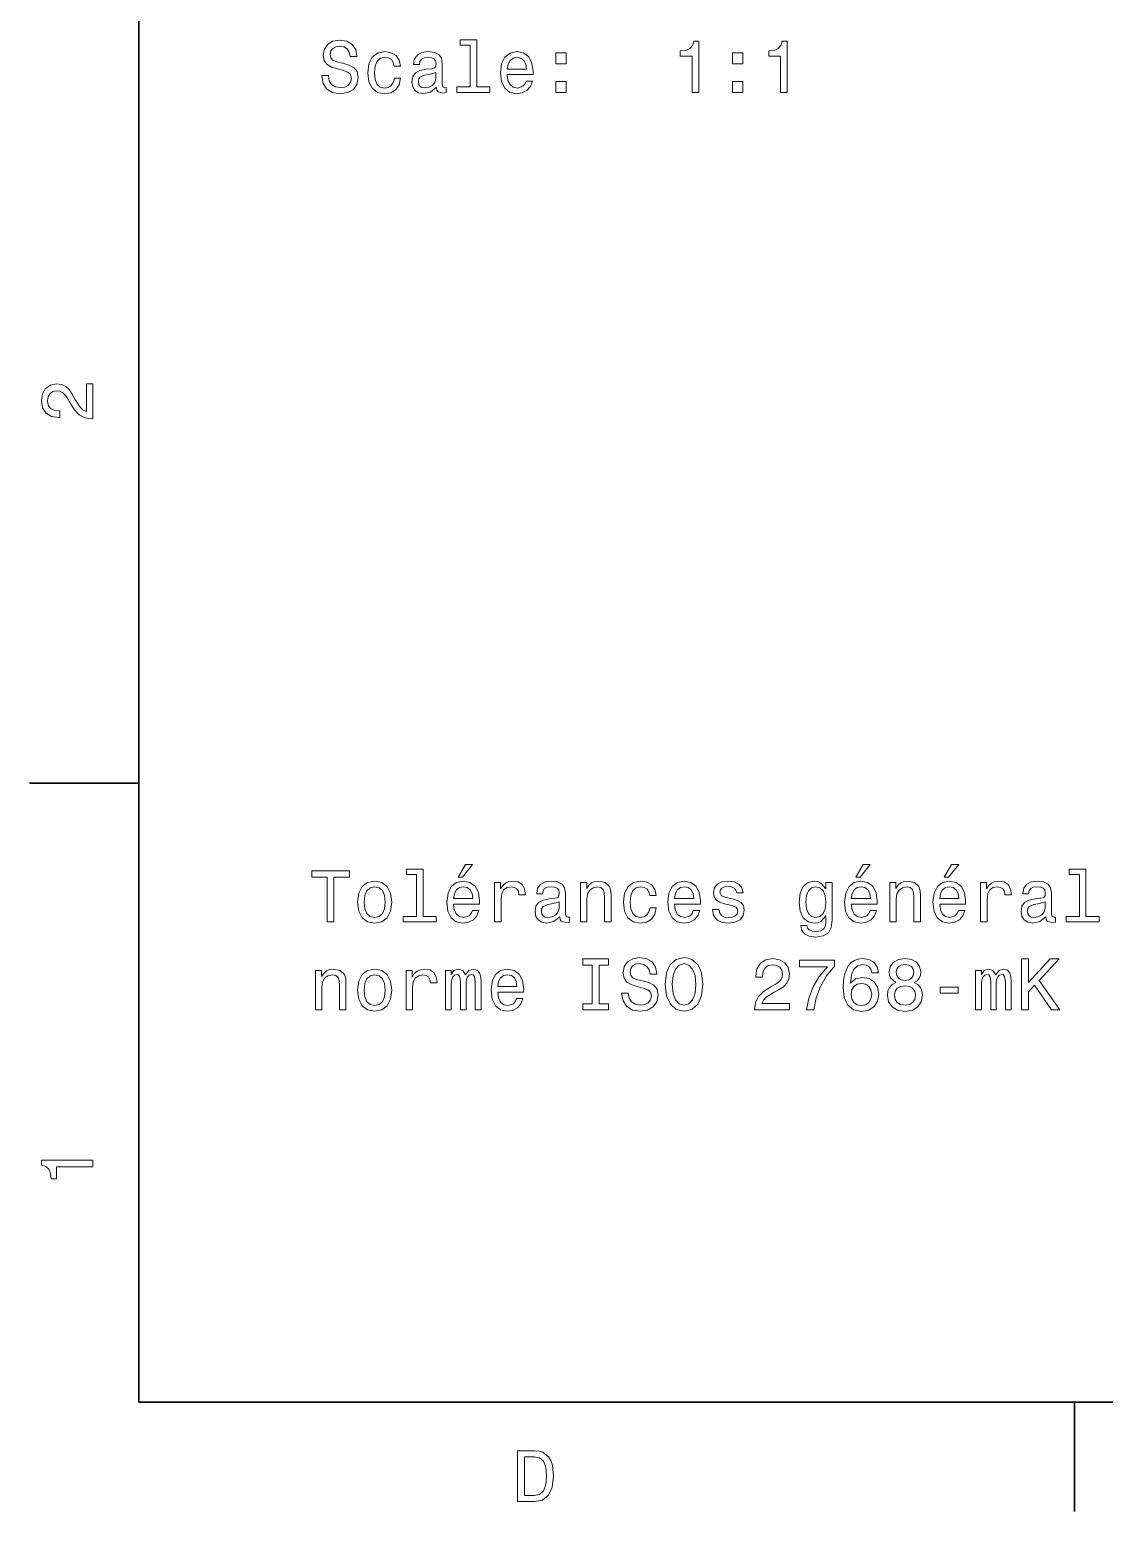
# Model space of a CAD drawing. Extents: x 0 to 297, y 0 to 210.
# Drawn here: x 2.5 to 76.3, y 2.5 to 104.2 of the extents above; entities that cross this region are included whole.
import ezdxf

# ---------------------------------------------------------------- set-up
doc = ezdxf.new("R2010")
doc.units = 0

msp = doc.modelspace()

# ---------------------------------------------------------------- linework, layer by layer
at = {"color": 7, "lineweight": 35}
for p, q in [((10, 200), (10, 10)), ((10, 10), (287, 10))]:
    msp.add_line(p, q, dxfattribs=at)
at = {"color": 7, "lineweight": 35, "ltscale": 0.1875}
for p, q in [((10, 52.5), (2.5, 52.5)), ((74.300003, 10), (74.300003, 2.5))]:
    msp.add_line(p, q, dxfattribs=at)
at = {"color": 7, "lineweight": 13}
for points in [[(23.028692, 101.087517), (22.569757, 101.087517), (22.670622, 100.552933), (22.922785, 100.159561), (23.311113, 99.922531), (23.835608, 99.8368), (24.355061, 99.917488), (24.743389, 100.139389), (24.990507, 100.487373), (25.081285, 100.946304), (25.005638, 101.359848), (24.793821, 101.627144), (24.450882, 101.803658), (23.991949, 101.934776), (23.598577, 102.030602), (23.341372, 102.141548), (23.195118, 102.302933), (23.149729, 102.555099), (23.195118, 102.782043), (23.326242, 102.953514), (23.527971, 103.069504), (23.805349, 103.109848), (24.08777, 103.059418), (24.309671, 102.923248), (24.455925, 102.696304), (24.526531, 102.388672), (24.985464, 102.388672), (24.985464, 102.398758), (24.904772, 102.872818), (24.66774, 103.225845), (24.294542, 103.447746), (23.790218, 103.523392), (23.336329, 103.447746), (22.983303, 103.235931), (22.756357, 102.908119), (22.675667, 102.484489), (22.741228, 102.106247), (22.932871, 101.849045), (23.235464, 101.677574), (23.64901, 101.546448), (24.05751, 101.430458), (24.365147, 101.319504), (24.551746, 101.158119), (24.61731, 100.895874), (24.556789, 100.628586), (24.40045, 100.426857), (24.163418, 100.300774), (23.855782, 100.260429), (23.512842, 100.315903), (23.250593, 100.477287), (23.084167, 100.739532)], [(32.772209, 103.180458), (32.772209, 100.305817), (31.859383, 100.305817), (31.859383, 99.932617), (34.123795, 99.932617), (34.123795, 100.305817), (33.216011, 100.305817), (33.216011, 103.553658), (32.076241, 103.553658), (32.076241, 103.180458)], [(48.022926, 99.932617), (48.481865, 99.932617), (48.481865, 103.457832), (48.138924, 103.457832), (48.048145, 103.1502), (47.866589, 102.94342), (47.589211, 102.822388), (47.205925, 102.782043), (47.205925, 102.423973), (48.022926, 102.423973)], [(54.094971, 99.932617), (54.553905, 99.932617), (54.553905, 103.457832), (54.210968, 103.457832), (54.12019, 103.1502), (53.938633, 102.94342), (53.661255, 102.822388), (53.277969, 102.782043), (53.277969, 102.423973), (54.094971, 102.423973)], [(27.542381, 101.743134), (27.981142, 101.743134), (27.890364, 102.146591), (27.673504, 102.464317), (27.335609, 102.661003), (26.896847, 102.736649), (26.412697, 102.635788), (26.044542, 102.353363), (25.812553, 101.894432), (25.731861, 101.27916), (25.80751, 100.66893), (26.034456, 100.215034), (26.392525, 99.932617), (26.881718, 99.8368), (27.315435, 99.912445), (27.653332, 100.12426), (27.885321, 100.457115), (27.986185, 100.900917), (27.562553, 100.900917), (27.486904, 100.6185), (27.345695, 100.406677), (27.143967, 100.275558), (26.896847, 100.235214), (26.589211, 100.300774), (26.36731, 100.502502), (26.231142, 100.830315), (26.185753, 101.294289), (26.231142, 101.748177), (26.372353, 102.075989), (26.599297, 102.277718), (26.896847, 102.34832), (27.159096, 102.302933), (27.355782, 102.186943), (27.486904, 101.9953)], [(30.46241, 100.285645), (30.46241, 100.270515), (30.487625, 100.099045), (30.563274, 99.978004), (30.880997, 99.882187), (31.128117, 99.922531), (31.128117, 100.265472), (31.022209, 100.250343), (30.880997, 100.315903), (30.855782, 100.517632), (30.855782, 101.919647), (30.795261, 102.277718), (30.61875, 102.529877), (30.311111, 102.681175), (29.877396, 102.736649), (29.453764, 102.676132), (29.141085, 102.504662), (28.944397, 102.237373), (28.878836, 101.884346), (28.878836, 101.854088), (29.277252, 101.854088), (29.312553, 102.065903), (29.423504, 102.217201), (29.605061, 102.307976), (29.862267, 102.343277), (30.109383, 102.318062), (30.285896, 102.242416), (30.391804, 102.11129), (30.427107, 101.929733), (30.406933, 101.717918), (30.326242, 101.612015), (30.124514, 101.561577), (29.746271, 101.521233), (29.312553, 101.430458), (29.004917, 101.269073), (28.82336, 101.016914), (28.767885, 100.643715), (28.818317, 100.31086), (28.974657, 100.063744), (29.226818, 99.907402), (29.574802, 99.851929), (30.043821, 99.957832)], [(35.313995, 101.158119), (37.089211, 101.158119), (37.094254, 101.364891), (37.013561, 101.944862), (36.79166, 102.378586), (36.438637, 102.640831), (35.969612, 102.736649), (35.510681, 102.635788), (35.157654, 102.353363), (34.93071, 101.894432), (34.850018, 101.289246), (34.925667, 100.66893), (35.152611, 100.215034), (35.500595, 99.932617), (35.954483, 99.8368), (36.347855, 99.902359), (36.670624, 100.07383), (36.907654, 100.346161), (37.043823, 100.709274), (36.605061, 100.709274), (36.514282, 100.507545), (36.38316, 100.356247), (36.00996, 100.235214), (35.722496, 100.290688), (35.505638, 100.467201), (35.364426, 100.754662), (35.313995, 101.14299)], [(35.313995, 101.531319), (35.369469, 101.879303), (35.505638, 102.136505), (35.71241, 102.292847), (35.984745, 102.34832), (36.252037, 102.292847), (36.458809, 102.136505), (36.584888, 101.879303), (36.63028, 101.531319)], [(38.657654, 101.889389), (39.353622, 101.889389), (39.353622, 102.640831), (38.657654, 102.640831)], [(50.801746, 101.889389), (51.497711, 101.889389), (51.497711, 102.640831), (50.801746, 102.640831)], [(30.411978, 100.880745), (30.35146, 100.6185), (30.190075, 100.416763), (29.948, 100.285645), (29.65045, 100.240257), (29.458807, 100.265472), (29.322639, 100.346161), (29.236906, 100.487373), (29.211689, 100.684059), (29.231861, 100.860573), (29.312553, 100.986649), (29.635321, 101.127861), (30.043821, 101.188377), (30.411978, 101.309418)], [(38.657654, 99.932617), (39.353622, 99.932617), (39.353622, 100.684059), (38.657654, 100.684059)], [(50.801746, 99.932617), (51.497711, 99.932617), (51.497711, 100.684059), (50.801746, 100.684059)], [(6.833213, 77.519447), (6.833213, 79.925072), (6.399496, 79.925072), (6.399496, 78.023773), (6.162464, 78.129684), (5.965778, 78.311241), (5.607709, 78.871033), (5.456412, 79.168587), (5.239553, 79.501442), (4.987392, 79.738472), (4.689842, 79.874641), (4.351945, 79.925072), (3.928314, 79.839333), (3.595461, 79.602303), (3.383646, 79.239189), (3.307997, 78.770172), (3.393732, 78.286018), (3.630764, 77.91787), (4.009006, 77.680832), (4.508286, 77.600143), (4.578891, 77.600143), (4.578891, 78.059074), (4.538545, 78.059074), (4.195605, 78.104462), (3.943444, 78.240631), (3.782061, 78.457489), (3.726585, 78.744957), (3.777017, 79.03746), (3.903098, 79.254318), (4.099784, 79.395531), (4.346902, 79.445961), (4.578891, 79.41066), (4.775577, 79.314842), (4.947046, 79.153458), (5.098343, 78.931557), (5.259727, 78.634003), (5.572406, 78.139771), (5.90526, 77.791786), (6.308718, 77.585014), (6.818084, 77.519447)], [(31.937843, 46.055817), (32.235394, 46.055817), (32.936401, 46.913162), (32.442165, 46.913162)], [(59.262047, 46.055817), (59.559597, 46.055817), (60.260605, 46.913162), (59.766369, 46.913162)], [(65.334091, 46.055817), (65.631638, 46.055817), (66.332649, 46.913162), (65.838409, 46.913162)], [(22.945766, 42.979446), (23.409744, 42.979446), (23.409744, 46.055817), (24.468822, 46.055817), (24.468822, 46.479446), (21.881647, 46.479446), (21.881647, 46.055817), (22.945766, 46.055817)], [(29.088419, 46.227283), (29.088419, 43.352646), (28.175594, 43.352646), (28.175594, 42.979446), (30.440002, 42.979446), (30.440002, 43.352646), (29.532223, 43.352646), (29.532223, 46.600483), (28.392452, 46.600483), (28.392452, 46.227283)], [(74.628754, 46.227283), (74.628754, 43.352646), (73.715935, 43.352646), (73.715935, 42.979446), (75.980347, 42.979446), (75.980347, 43.352646), (75.072563, 43.352646), (75.072563, 46.600483), (73.932793, 46.600483), (73.932793, 46.227283)], [(25.038708, 44.331032), (25.119398, 43.715759), (25.351387, 43.261868), (25.719543, 42.979446), (26.213779, 42.883625), (26.702972, 42.979446), (27.071127, 43.256824), (27.303116, 43.710716), (27.388851, 44.331032), (27.303116, 44.946304), (27.071127, 45.405239), (26.702972, 45.682617), (26.213779, 45.783482), (25.719543, 45.682617), (25.351387, 45.400196), (25.119398, 44.946304)], [(25.492598, 44.336075), (25.537987, 44.789967), (25.679197, 45.117775), (25.906143, 45.319504), (26.213779, 45.39011), (26.516373, 45.319504), (26.743319, 45.122818), (26.884529, 44.789967), (26.934959, 44.336075), (26.884529, 43.87714), (26.743319, 43.544289), (26.516373, 43.34256), (26.213779, 43.276997), (25.906143, 43.34256), (25.679197, 43.544289), (25.537987, 43.87714)], [(31.630205, 44.204952), (33.405422, 44.204952), (33.410465, 44.411724), (33.329773, 44.991695), (33.107872, 45.425411), (32.754845, 45.68766), (32.285824, 45.783482), (31.826893, 45.682617), (31.473866, 45.400196), (31.246922, 44.941261), (31.166229, 44.336075), (31.241879, 43.715759), (31.468822, 43.261868), (31.816805, 42.979446), (32.270695, 42.883625), (32.664066, 42.949188), (32.986832, 43.120655), (33.223866, 43.39299), (33.360031, 43.756104), (32.921272, 43.756104), (32.830494, 43.554375), (32.699371, 43.403076), (32.326172, 43.28204), (32.038708, 43.337517), (31.821848, 43.51403), (31.680637, 43.801491), (31.630205, 44.189819)], [(31.630205, 44.578148), (31.68568, 44.926132), (31.821848, 45.183338), (32.028622, 45.339676), (32.300957, 45.395153), (32.568245, 45.339676), (32.775017, 45.183338), (32.9011, 44.926132), (32.946487, 44.578148)], [(34.444328, 42.979446), (34.88813, 42.979446), (34.88813, 44.527718), (34.933517, 44.900917), (35.069687, 45.168205), (35.291588, 45.32959), (35.589138, 45.385067), (35.811043, 45.349762), (35.977467, 45.248898), (36.078331, 45.077431), (36.113636, 44.84544), (36.562485, 44.84544), (36.501965, 45.253941), (36.335537, 45.546448), (36.058159, 45.722961), (35.679916, 45.783482), (35.422714, 45.743134), (35.200809, 45.642269), (35.004124, 45.470802), (34.847786, 45.238811), (34.847786, 45.68766), (34.444328, 45.68766)], [(38.922714, 43.332474), (38.922714, 43.317341), (38.947929, 43.145874), (39.023575, 43.024834), (39.341301, 42.929012), (39.588417, 42.96936), (39.588417, 43.312298), (39.482513, 43.297169), (39.341301, 43.362732), (39.316086, 43.564461), (39.316086, 44.966476), (39.255566, 45.324547), (39.079056, 45.57671), (38.771416, 45.728004), (38.3377, 45.783482), (37.91407, 45.722961), (37.601387, 45.551491), (37.404701, 45.284203), (37.339142, 44.931175), (37.339142, 44.900917), (37.737556, 44.900917), (37.772858, 45.112732), (37.883808, 45.26403), (38.065365, 45.354805), (38.322571, 45.39011), (38.569687, 45.364895), (38.746201, 45.289246), (38.852108, 45.158119), (38.887413, 44.976566), (38.867237, 44.764748), (38.786545, 44.65884), (38.584816, 44.60841), (38.206573, 44.568062), (37.772858, 44.477283), (37.465221, 44.315903), (37.283665, 44.06374), (37.228188, 43.69054), (37.278622, 43.357689), (37.434959, 43.110569), (37.687122, 42.954231), (38.035103, 42.898754), (38.504128, 43.004662)], [(40.349945, 42.979446), (40.793751, 42.979446), (40.793751, 44.542847), (40.839142, 44.900917), (40.985394, 45.163162), (41.212337, 45.324547), (41.514931, 45.385067), (41.757008, 45.334633), (41.908302, 45.198467), (41.983952, 44.971519), (42.009171, 44.668926), (42.009171, 42.979446), (42.452972, 42.979446), (42.452972, 44.759705), (42.4328, 45.117775), (42.342022, 45.415325), (42.044472, 45.68766), (41.580494, 45.783482), (41.323288, 45.748177), (41.10643, 45.652359), (40.91983, 45.490974), (40.773575, 45.274117), (40.773575, 45.68766), (40.349945, 45.68766)], [(45.110756, 44.789967), (45.549515, 44.789967), (45.458736, 45.193424), (45.241879, 45.511147), (44.903984, 45.707832), (44.465221, 45.783482), (43.981071, 45.682617), (43.612915, 45.400196), (43.380928, 44.941261), (43.300236, 44.325989), (43.375885, 43.715759), (43.602829, 43.261868), (43.960899, 42.979446), (44.450092, 42.883625), (44.883812, 42.959274), (45.221706, 43.171089), (45.453693, 43.503941), (45.554558, 43.947746), (45.130928, 43.947746), (45.055279, 43.665325), (44.91407, 43.45351), (44.712341, 43.322388), (44.465221, 43.28204), (44.157585, 43.347603), (43.935684, 43.549332), (43.799515, 43.87714), (43.754128, 44.341118), (43.799515, 44.79501), (43.940727, 45.122818), (44.167671, 45.324547), (44.465221, 45.395153), (44.72747, 45.349762), (44.924156, 45.233768), (45.055279, 45.042126)], [(46.810322, 44.204952), (48.585537, 44.204952), (48.59058, 44.411724), (48.509888, 44.991695), (48.287987, 45.425411), (47.934959, 45.68766), (47.465942, 45.783482), (47.007008, 45.682617), (46.653984, 45.400196), (46.427036, 44.941261), (46.346344, 44.336075), (46.421993, 43.715759), (46.648937, 43.261868), (46.996922, 42.979446), (47.450813, 42.883625), (47.844185, 42.949188), (48.16695, 43.120655), (48.403984, 43.39299), (48.540146, 43.756104), (48.101387, 43.756104), (48.010609, 43.554375), (47.879486, 43.403076), (47.506287, 43.28204), (47.218822, 43.337517), (47.001965, 43.51403), (46.860756, 43.801491), (46.810322, 44.189819)], [(46.810322, 44.578148), (46.865799, 44.926132), (47.001965, 45.183338), (47.208736, 45.339676), (47.481071, 45.395153), (47.74836, 45.339676), (47.955132, 45.183338), (48.081215, 44.926132), (48.126602, 44.578148)], [(50.784386, 44.557976), (50.355709, 44.65884), (50.037987, 44.774834), (49.932079, 45.011868), (49.962337, 45.178295), (50.068245, 45.299332), (50.239716, 45.374981), (50.486832, 45.405239), (50.723866, 45.374981), (50.910465, 45.284203), (51.031502, 45.148033), (51.081932, 44.966476), (51.515652, 44.966476), (51.515652, 44.976566), (51.440002, 45.304375), (51.233231, 45.561581), (50.910465, 45.722961), (50.486832, 45.783482), (50.058159, 45.722961), (49.74548, 45.556534), (49.548794, 45.309418), (49.488274, 44.996738), (49.533661, 44.694145), (49.674873, 44.482327), (49.90686, 44.331032), (50.244759, 44.225124), (50.738995, 44.104088), (51.041588, 43.978004), (51.12228, 43.87714), (51.152542, 43.725845), (51.107151, 43.539246), (50.986115, 43.398033), (50.789429, 43.307255), (50.52718, 43.276997), (50.249802, 43.307255), (50.048073, 43.413162), (49.911903, 43.584633), (49.85643, 43.821667), (49.427757, 43.821667), (49.49836, 43.418209), (49.705132, 43.125702), (50.032944, 42.949188), (50.486832, 42.883625), (50.960899, 42.949188), (51.30888, 43.125702), (51.520695, 43.408119), (51.596344, 43.776276), (51.540871, 44.093998), (51.384529, 44.31086), (51.127323, 44.452068)], [(57.63813, 43.100483), (57.63813, 45.68766), (57.214497, 45.68766), (57.214497, 45.248898), (56.866516, 45.647312), (56.654697, 45.748177), (56.417667, 45.783482), (55.988995, 45.682617), (55.656139, 45.400196), (55.439281, 44.946304), (55.363632, 44.336075), (55.439281, 43.720802), (55.656139, 43.266911), (55.988995, 42.979446), (56.417667, 42.883625), (56.65974, 42.918926), (56.861473, 43.009705), (57.214497, 43.39299), (57.214497, 43.009705), (57.174152, 42.707111), (57.063202, 42.490253), (56.851383, 42.364174), (56.533661, 42.318783), (56.256283, 42.349045), (56.059597, 42.42469), (55.943604, 42.555817), (55.908302, 42.732327), (55.479626, 42.732327), (55.479626, 42.712154), (55.545189, 42.389389), (55.746918, 42.147312), (56.069683, 41.990974), (56.508446, 41.935497), (57.03294, 42.011147), (57.380924, 42.222961), (57.57761, 42.591118)], [(55.822567, 44.336075), (55.867954, 44.784924), (56.004124, 45.117775), (56.215939, 45.314461), (56.49836, 45.385067), (56.79591, 45.314461), (57.017811, 45.117775), (57.15398, 44.784924), (57.204411, 44.336075), (57.15398, 43.87714), (57.017811, 43.549332), (56.79591, 43.347603), (56.49836, 43.28204), (56.215939, 43.347603), (56.004124, 43.549332), (55.867954, 43.882183)], [(58.954411, 44.204952), (60.729626, 44.204952), (60.734669, 44.411724), (60.653976, 44.991695), (60.432076, 45.425411), (60.079048, 45.68766), (59.610031, 45.783482), (59.151096, 45.682617), (58.798069, 45.400196), (58.571125, 44.941261), (58.490433, 44.336075), (58.566082, 43.715759), (58.793026, 43.261868), (59.14101, 42.979446), (59.594898, 42.883625), (59.988274, 42.949188), (60.311039, 43.120655), (60.548069, 43.39299), (60.684238, 43.756104), (60.245476, 43.756104), (60.154697, 43.554375), (60.023575, 43.403076), (59.650375, 43.28204), (59.362911, 43.337517), (59.146053, 43.51403), (59.004841, 43.801491), (58.954411, 44.189819)], [(58.954411, 44.578148), (59.009884, 44.926132), (59.146053, 45.183338), (59.352825, 45.339676), (59.62516, 45.395153), (59.892452, 45.339676), (60.099224, 45.183338), (60.225304, 44.926132), (60.270691, 44.578148)], [(61.602104, 42.979446), (62.045906, 42.979446), (62.045906, 44.542847), (62.091297, 44.900917), (62.237549, 45.163162), (62.464497, 45.324547), (62.76709, 45.385067), (63.009163, 45.334633), (63.160461, 45.198467), (63.236111, 44.971519), (63.261326, 44.668926), (63.261326, 42.979446), (63.705132, 42.979446), (63.705132, 44.759705), (63.684956, 45.117775), (63.594177, 45.415325), (63.296627, 45.68766), (62.832653, 45.783482), (62.575447, 45.748177), (62.358589, 45.652359), (62.171989, 45.490974), (62.025734, 45.274117), (62.025734, 45.68766), (61.602104, 45.68766)], [(65.026459, 44.204952), (66.801666, 44.204952), (66.806717, 44.411724), (66.726021, 44.991695), (66.50412, 45.425411), (66.151093, 45.68766), (65.682076, 45.783482), (65.223145, 45.682617), (64.870117, 45.400196), (64.643173, 44.941261), (64.562477, 44.336075), (64.638123, 43.715759), (64.865067, 43.261868), (65.213058, 42.979446), (65.666946, 42.883625), (66.060318, 42.949188), (66.383087, 43.120655), (66.620117, 43.39299), (66.756287, 43.756104), (66.31752, 43.756104), (66.226746, 43.554375), (66.095619, 43.403076), (65.72242, 43.28204), (65.434952, 43.337517), (65.218094, 43.51403), (65.076889, 43.801491), (65.026459, 44.189819)], [(65.026459, 44.578148), (65.081924, 44.926132), (65.218094, 45.183338), (65.424866, 45.339676), (65.697205, 45.395153), (65.964493, 45.339676), (66.171265, 45.183338), (66.297348, 44.926132), (66.342735, 44.578148)], [(67.840576, 42.979446), (68.284378, 42.979446), (68.284378, 44.527718), (68.329773, 44.900917), (68.465935, 45.168205), (68.687836, 45.32959), (68.985382, 45.385067), (69.207291, 45.349762), (69.373718, 45.248898), (69.474579, 45.077431), (69.509888, 44.84544), (69.958725, 44.84544), (69.898209, 45.253941), (69.731781, 45.546448), (69.454407, 45.722961), (69.076164, 45.783482), (68.818962, 45.743134), (68.597061, 45.642269), (68.400375, 45.470802), (68.244034, 45.238811), (68.244034, 45.68766), (67.840576, 45.68766)], [(72.318954, 43.332474), (72.318954, 43.317341), (72.344177, 43.145874), (72.419823, 43.024834), (72.737549, 42.929012), (72.984665, 42.96936), (72.984665, 43.312298), (72.878754, 43.297169), (72.737549, 43.362732), (72.712326, 43.564461), (72.712326, 44.966476), (72.65181, 45.324547), (72.475296, 45.57671), (72.167664, 45.728004), (71.733948, 45.783482), (71.310318, 45.722961), (70.997635, 45.551491), (70.800949, 45.284203), (70.735382, 44.931175), (70.735382, 44.900917), (71.133804, 44.900917), (71.169106, 45.112732), (71.28006, 45.26403), (71.461609, 45.354805), (71.718811, 45.39011), (71.965935, 45.364895), (72.142448, 45.289246), (72.248352, 45.158119), (72.283661, 44.976566), (72.263489, 44.764748), (72.182793, 44.65884), (71.981064, 44.60841), (71.602821, 44.568062), (71.169106, 44.477283), (70.861465, 44.315903), (70.679916, 44.06374), (70.624435, 43.69054), (70.674866, 43.357689), (70.831207, 43.110569), (71.083374, 42.954231), (71.431351, 42.898754), (71.900375, 43.004662)], [(38.87228, 43.927574), (38.81176, 43.665325), (38.650379, 43.463596), (38.408302, 43.332474), (38.110756, 43.287083), (37.919113, 43.312298), (37.782944, 43.39299), (37.697208, 43.534203), (37.671993, 43.730888), (37.692165, 43.907402), (37.772858, 44.033482), (38.095623, 44.17469), (38.504128, 44.23521), (38.87228, 44.356247)], [(72.268524, 43.927574), (72.208008, 43.665325), (72.046631, 43.463596), (71.80455, 43.332474), (71.507004, 43.287083), (71.315353, 43.312298), (71.179192, 43.39299), (71.09346, 43.534203), (71.068237, 43.730888), (71.088409, 43.907402), (71.169106, 44.033482), (71.491867, 44.17469), (71.900375, 44.23521), (72.268524, 44.356247)], [(22.133808, 36.932617), (22.577612, 36.932617), (22.577612, 38.496017), (22.623001, 38.854088), (22.769255, 39.116333), (22.996201, 39.277718), (23.298794, 39.338238), (23.540869, 39.287804), (23.692165, 39.151638), (23.767813, 38.92469), (23.79303, 38.622097), (23.79303, 36.932617), (24.236834, 36.932617), (24.236834, 38.712875), (24.216661, 39.070946), (24.125883, 39.368496), (23.828333, 39.640831), (23.364355, 39.736652), (23.107151, 39.701347), (22.890291, 39.60553), (22.703693, 39.444145), (22.557438, 39.227287), (22.557438, 39.640831), (22.133808, 39.640831)], [(25.038708, 38.284203), (25.119398, 37.66893), (25.351387, 37.215038), (25.719543, 36.932617), (26.213779, 36.836796), (26.702972, 36.932617), (27.071127, 37.209995), (27.303116, 37.663887), (27.388851, 38.284203), (27.303116, 38.899475), (27.071127, 39.35841), (26.702972, 39.635788), (26.213779, 39.736652), (25.719543, 39.635788), (25.351387, 39.353367), (25.119398, 38.899475)], [(28.37228, 36.932617), (28.816084, 36.932617), (28.816084, 38.480888), (28.861473, 38.854088), (28.997641, 39.121376), (29.219543, 39.282761), (29.517094, 39.338238), (29.738995, 39.302933), (29.905422, 39.202068), (30.006287, 39.030602), (30.041588, 38.798611), (30.490437, 38.798611), (30.429916, 39.207111), (30.263491, 39.499619), (29.986115, 39.676132), (29.607872, 39.736652), (29.350666, 39.696304), (29.128765, 39.59544), (28.932079, 39.423973), (28.775738, 39.191982), (28.775738, 39.640831), (28.37228, 39.640831)], [(31.065365, 36.932617), (31.473866, 36.932617), (31.473866, 38.743137), (31.499081, 39.015469), (31.57473, 39.212154), (31.690723, 39.328152), (31.842022, 39.373539), (31.963058, 39.333195), (32.043751, 39.23233), (32.084095, 39.06086), (32.099228, 38.833916), (32.099228, 36.932617), (32.482513, 36.932617), (32.482513, 38.743137), (32.507729, 39.010426), (32.583374, 39.207111), (32.704414, 39.328152), (32.855709, 39.373539), (32.976746, 39.333195), (33.057438, 39.23233), (33.107872, 38.833916), (33.107872, 36.932617), (33.516373, 36.932617), (33.516373, 38.803654), (33.491158, 39.191982), (33.410465, 39.489532), (33.249081, 39.671089), (32.986832, 39.736652), (32.679199, 39.635788), (32.442165, 39.343281), (32.255566, 39.630745), (31.942886, 39.736652), (31.655422, 39.635788), (31.458736, 39.353367), (31.458736, 39.640831), (31.065365, 39.640831)], [(34.666229, 38.158123), (36.441444, 38.158123), (36.446487, 38.364895), (36.365795, 38.944866), (36.143894, 39.378582), (35.790871, 39.640831), (35.321846, 39.736652), (34.862915, 39.635788), (34.509888, 39.353367), (34.282944, 38.894432), (34.202251, 38.289246), (34.277901, 37.66893), (34.504845, 37.215038), (34.852829, 36.932617), (35.306717, 36.836796), (35.700089, 36.902359), (36.022858, 37.073826), (36.259888, 37.346161), (36.396057, 37.709274), (35.957294, 37.709274), (35.866516, 37.507545), (35.735394, 37.356247), (35.362194, 37.23521), (35.07473, 37.290688), (34.857872, 37.467201), (34.71666, 37.754662), (34.666229, 38.14299)], [(41.161903, 37.356247), (40.516373, 37.356247), (40.516373, 36.932617), (42.271416, 36.932617), (42.271416, 37.356247), (41.625885, 37.356247), (41.625885, 40.008987), (42.271416, 40.008987), (42.271416, 40.432617), (40.516373, 40.432617), (40.516373, 40.008987), (41.161903, 40.008987)], [(43.633087, 38.087517), (43.174156, 38.087517), (43.275017, 37.552933), (43.527184, 37.159561), (43.915512, 36.922531), (44.440002, 36.836796), (44.959457, 36.917488), (45.347786, 37.139389), (45.594902, 37.487373), (45.685684, 37.946304), (45.610035, 38.359852), (45.398216, 38.62714), (45.055279, 38.803654), (44.596344, 38.93478), (44.202972, 39.030602), (43.94577, 39.141552), (43.799515, 39.302933), (43.754128, 39.555096), (43.799515, 39.78204), (43.930641, 39.95351), (44.13237, 40.069504), (44.409744, 40.109852), (44.692169, 40.059418), (44.91407, 39.923252), (45.060322, 39.696304), (45.130928, 39.388668), (45.589859, 39.388668), (45.589859, 39.398754), (45.509171, 39.872818), (45.272141, 40.225845), (44.898941, 40.447746), (44.394615, 40.523396), (43.940727, 40.447746), (43.5877, 40.235931), (43.360756, 39.908123), (43.280064, 39.484489), (43.345627, 39.106247), (43.53727, 38.849045), (43.839859, 38.677574), (44.253407, 38.546452), (44.661907, 38.430454), (44.969543, 38.319504), (45.156143, 38.158123), (45.221706, 37.895874), (45.161186, 37.628582), (45.004845, 37.426853), (44.767815, 37.300774), (44.460178, 37.260426), (44.117241, 37.315903), (43.854988, 37.477287), (43.688564, 37.739532)], [(46.16983, 38.682617), (46.260609, 37.895874), (46.522858, 37.315903), (46.931358, 36.957832), (47.465942, 36.836796), (47.99548, 36.957832), (48.409027, 37.315903), (48.666229, 37.895874), (48.762051, 38.682617), (48.666229, 39.464317), (48.555279, 39.78204), (48.409027, 40.044289), (47.99548, 40.402359), (47.743317, 40.493137), (47.465942, 40.528439), (46.926315, 40.402359), (46.517815, 40.049332), (46.260609, 39.46936)], [(46.653984, 38.682617), (46.709457, 39.292847), (46.875885, 39.741695), (47.133087, 40.01403), (47.465942, 40.109852), (47.793751, 40.01403), (48.050957, 39.736652), (48.217384, 39.287804), (48.277901, 38.682617), (48.217384, 38.072388), (48.050957, 37.623539), (47.793751, 37.351204), (47.465942, 37.260426), (47.133087, 37.351204), (46.875885, 37.623539), (46.709457, 38.067345)], [(52.307438, 36.932617), (54.713058, 36.932617), (54.713058, 37.366333), (52.81176, 37.366333), (52.917667, 37.603367), (53.099224, 37.800053), (53.659023, 38.158123), (53.956573, 38.309418), (54.289425, 38.526276), (54.526459, 38.778439), (54.662624, 39.075989), (54.713058, 39.413887), (54.627323, 39.837517), (54.390289, 40.170368), (54.02718, 40.382187), (53.558159, 40.457832), (53.074009, 40.372097), (52.705853, 40.135067), (52.468819, 39.756824), (52.38813, 39.257545), (52.38813, 39.186939), (52.847061, 39.186939), (52.847061, 39.227287), (52.892452, 39.570225), (53.028618, 39.822388), (53.245476, 39.983768), (53.532944, 40.039246), (53.825451, 39.988811), (54.042309, 39.862732), (54.183517, 39.666046), (54.233952, 39.41893), (54.198647, 39.186939), (54.102825, 38.990253), (53.941444, 38.818783), (53.71954, 38.667488), (53.421989, 38.506104), (52.927757, 38.193424), (52.579773, 37.860573), (52.373001, 37.457111), (52.307438, 36.947746)], [(55.872997, 36.932617), (56.382366, 36.932617), (56.54879, 37.764751), (56.841297, 38.541409), (57.254845, 39.262589), (57.794468, 39.938381), (57.794468, 40.356968), (55.39389, 40.356968), (55.39389, 39.898033), (57.310318, 39.898033), (56.755562, 39.217201), (56.336975, 38.506104), (56.044468, 37.749619)], [(60.820404, 39.489532), (60.724583, 39.898033), (60.502682, 40.20063), (60.15974, 40.392273), (59.715939, 40.457832), (59.418388, 40.422531), (59.161182, 40.32671), (58.934238, 40.170368), (58.742596, 39.948467), (58.591297, 39.671089), (58.480347, 39.333195), (58.40974, 38.93478), (58.389568, 38.485931), (58.470261, 37.769794), (58.717377, 37.25034), (59.115795, 36.93766), (59.660461, 36.831753), (60.149654, 36.922531), (60.522854, 37.159561), (60.764927, 37.532761), (60.850662, 38.006824), (60.764927, 38.485931), (60.53294, 38.854088), (60.17487, 39.086075), (59.731068, 39.166767), (59.251961, 39.065903), (58.89389, 38.778439), (58.96954, 39.333195), (59.130924, 39.731609), (59.37804, 39.968639), (59.720982, 40.049332), (59.973141, 40.008987), (60.164783, 39.90308), (60.290867, 39.726566), (60.356426, 39.489532)], [(62.020691, 38.818783), (61.763489, 38.677574), (61.586975, 38.480888), (61.476025, 38.233768), (61.44072, 37.936218), (61.521412, 37.487373), (61.753399, 37.139389), (62.131641, 36.917488), (62.646053, 36.831753), (63.155418, 36.917488), (63.533661, 37.139389), (63.765648, 37.487373), (63.851383, 37.936218), (63.811039, 38.233768), (63.705132, 38.480888), (63.523575, 38.677574), (63.271412, 38.818783), (63.473141, 38.939823), (63.614353, 39.106247), (63.700085, 39.307976), (63.730347, 39.555096), (63.649654, 39.913166), (63.43784, 40.20063), (63.094898, 40.38723), (62.646053, 40.457832), (62.192162, 40.38723), (61.84922, 40.20063), (61.632362, 39.913166), (61.556713, 39.555096), (61.581932, 39.307976), (61.667667, 39.106247)], [(62.03582, 39.514751), (62.076168, 39.736652), (62.197205, 39.908123), (62.388847, 40.01403), (62.646053, 40.054375), (62.898212, 40.01403), (63.089855, 39.908123), (63.210892, 39.736652), (63.256283, 39.514751), (63.210892, 39.287804), (63.089855, 39.11129), (62.898212, 38.995296), (62.646053, 38.959995), (62.388847, 39.00034), (62.197205, 39.11129), (62.076168, 39.287804)], [(67.497635, 36.932617), (67.906136, 36.932617), (67.906136, 38.743137), (67.931351, 39.015469), (68.007004, 39.212154), (68.122993, 39.328152), (68.274292, 39.373539), (68.395325, 39.333195), (68.476021, 39.23233), (68.516373, 39.06086), (68.531494, 38.833916), (68.531494, 36.932617), (68.91478, 36.932617), (68.91478, 38.743137), (68.940002, 39.010426), (69.015648, 39.207111), (69.136688, 39.328152), (69.287979, 39.373539), (69.409019, 39.333195), (69.489716, 39.23233), (69.540146, 38.833916), (69.540146, 36.932617), (69.948639, 36.932617), (69.948639, 38.803654), (69.923431, 39.191982), (69.842735, 39.489532), (69.681351, 39.671089), (69.419106, 39.736652), (69.111465, 39.635788), (68.874435, 39.343281), (68.687836, 39.630745), (68.375153, 39.736652), (68.087692, 39.635788), (67.891006, 39.353367), (67.891006, 39.640831), (67.497635, 39.640831)], [(70.659737, 36.932617), (71.123718, 36.932617), (71.123718, 38.178295), (71.537262, 38.622097), (72.712326, 36.932617), (73.277176, 36.932617), (71.865067, 38.959995), (73.236832, 40.432617), (72.621552, 40.432617), (71.123718, 38.81374), (71.123718, 40.432617), (70.659737, 40.432617)], [(25.492598, 38.289246), (25.537987, 38.743137), (25.679197, 39.070946), (25.906143, 39.272675), (26.213779, 39.343281), (26.516373, 39.272675), (26.743319, 39.075989), (26.884529, 38.743137), (26.934959, 38.289246), (26.884529, 37.830311), (26.743319, 37.497459), (26.516373, 37.295731), (26.213779, 37.230167), (25.906143, 37.295731), (25.679197, 37.497459), (25.537987, 37.830311)], [(34.666229, 38.531319), (34.721703, 38.879303), (34.857872, 39.136509), (35.064644, 39.292847), (35.336979, 39.348324), (35.604271, 39.292847), (35.811043, 39.136509), (35.937122, 38.879303), (35.982513, 38.531319)], [(60.361469, 38.001781), (60.305996, 37.684059), (60.164783, 37.441982), (59.93784, 37.280602), (59.655418, 37.230167), (59.357868, 37.280602), (59.130924, 37.436939), (58.984669, 37.679016), (58.939281, 37.996738), (58.989712, 38.309418), (59.130924, 38.546452), (59.362911, 38.697746), (59.675591, 38.753223), (59.947926, 38.697746), (60.164783, 38.551495), (60.305996, 38.314461)], [(61.92487, 37.946304), (61.970261, 38.213596), (62.116512, 38.415325), (62.34346, 38.546452), (62.646053, 38.591839), (62.943604, 38.546452), (63.170547, 38.415325), (63.316803, 38.213596), (63.367233, 37.946304), (63.316803, 37.65884), (63.170547, 37.441982), (62.943604, 37.300774), (62.646053, 37.255383), (62.34346, 37.300774), (62.116512, 37.441982), (61.970261, 37.65884)], [(65.071838, 38.087517), (66.292305, 38.087517), (66.292305, 38.485931), (65.071838, 38.485931)], [(6.833213, 26.159222), (6.833213, 26.618156), (3.307997, 26.618156), (3.307997, 26.275217), (3.615634, 26.184439), (3.822406, 26.002882), (3.943444, 25.725506), (3.98379, 25.34222), (4.341859, 25.34222), (4.341859, 26.159222)], [(37.194958, 6.666787), (36.029972, 6.666787), (36.029972, 3.166787), (37.194958, 3.166787), (37.744667, 3.277738), (38.153168, 3.615634), (38.405331, 4.165346), (38.496109, 4.916787), (38.415417, 5.683357), (38.314552, 5.985951), (38.173344, 6.228026), (37.764839, 6.555836), (37.497551, 6.636527)], [(37.159653, 6.248199), (37.542938, 6.17255), (37.805187, 5.940562), (37.961525, 5.527017), (38.011959, 4.916787), (37.956482, 4.326729), (37.800144, 3.913184), (37.532852, 3.666066), (37.159653, 3.585375), (36.498989, 3.585375), (36.498989, 6.248199)]]:
    msp.add_lwpolyline(points, close=True, dxfattribs=at)

doc.saveas('drawing.dxf')
